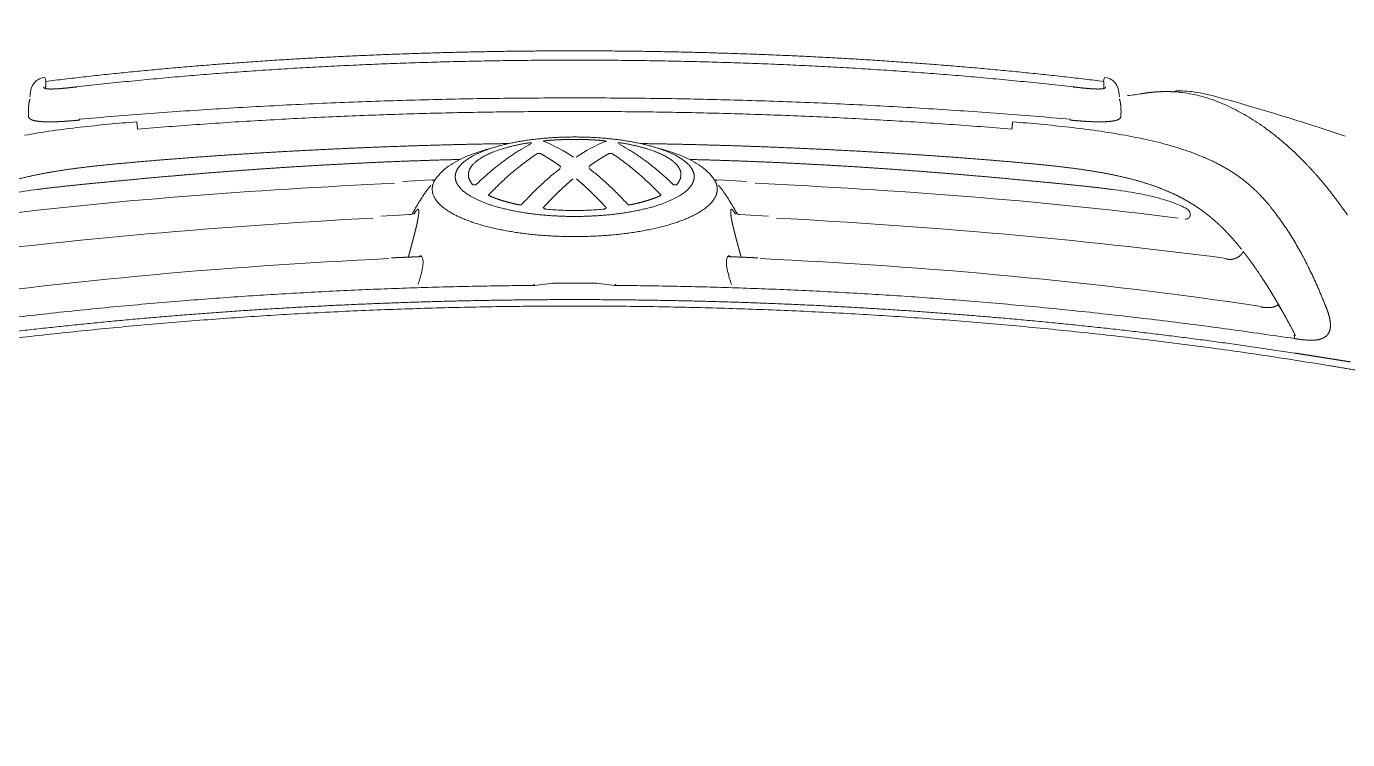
# Model space of a CAD drawing. Extents: x -1439 to 34962, y -872 to 8330.
# Drawn here: x 18232.7 to 18297.8, y 2254.3 to 2289.5 of the extents above; entities that cross this region are included whole.
import ezdxf

# ---------------------------------------------------------------- set-up
doc = ezdxf.new("R2010")
doc.units = 0
doc.linetypes.add('HIDDEN', pattern=[0.375, 0.25, -0.125])
doc.layers.get('0').update_dxf_attribs({"color": 9, "lineweight": 9})
doc.layers.add('04', color=9, linetype='Continuous', lineweight=9)
doc.layers.add('E-KABLO', color=7, linetype='Continuous', lineweight=30)

# ---------------------------------------------------------------- blocks, each defined once
blk = doc.blocks.new('p-araba-polo')
at = {"extrusion": (0, 0, -1)}
for p, q in [((0.01422, 0.26091), (0.01391, 0.26097)), ((0.01508, 0.26079), (0.01402, 0.26094)), ((0.01503, 0.26079), (0.01425, 0.2609)), ((0.01831, 0.26121), (0.0184, 0.2612)), ((0.08109, 0.08663), (0.08157, 0.09555)), ((0.06387, 0.07388), (0.06438, 0.08476)), ((0.0636, 0.06899), (0.06387, 0.07386)), ((0.06854, 0.07272), (0.06886, 0.07295)), ((0.1157, 0.01978), (0.11462, 0.01066))]:
    blk.add_line(p, q, dxfattribs=at)
for p, q in [((0.1157, -0.01977), (0.11462, -0.01066)), ((0.0636, -0.06898), (0.06387, -0.07386)), ((0.06387, -0.07388), (0.06438, -0.08475)), ((0.06854, -0.07272), (0.06886, -0.07295)), ((0.08109, -0.08663), (0.08157, -0.09555)), ((0.01422, -0.2609), (0.01391, -0.26097)), ((0.01508, -0.26079), (0.01402, -0.26094)), ((0.01503, -0.26079), (0.01425, -0.2609)), ((0.01831, -0.26121), (0.0184, -0.2612)), ((0.02002, -0.30334), (0.02013, -0.30423))]:
    blk.add_line(p, q)
at = {"flags": 128}
for points in [[(0.08077, 0.08163), (0.08096, 0.08412), (0.08109, 0.08662)], [(0.08077, -0.08162), (0.08096, -0.08412), (0.08109, -0.08662)]]:
    blk.add_lwpolyline(points, dxfattribs=at)
for points, degree, knots in [([(0.15535, 0.37241), (0.15371, 0.36215), (0.15042, 0.34164), (0.14607, 0.31078), (0.14215, 0.27986), (0.13867, 0.24889), (0.13562, 0.21788), (0.133, 0.18682), (0.13079, 0.15573), (0.12899, 0.12462), (0.1276, 0.09348), (0.12662, 0.06233), (0.126, 0.03117), (0.12593, 0.01039), (0.12589, 0)], 3, [0, 0, 0, 0, 0.083333, 0.166666, 0.25, 0.333333, 0.416666, 0.5, 0.583333, 0.666666, 0.75, 0.833333, 0.916667, 1, 1, 1, 1]), ([(0.14194, 0.35489), (0.14038, 0.34415), (0.13726, 0.32267), (0.1331, 0.29037), (0.12936, 0.25802), (0.12604, 0.22562), (0.12422, 0.20399), (0.12331, 0.19317)], 3, [0, 0, 0, 0, 0.2, 0.4, 0.6, 0.8, 1, 1, 1, 1]), ([(0.06837, 0.265), (0.06866, 0.26712), (0.06923, 0.27135), (0.07026, 0.27751), (0.07147, 0.28345), (0.07291, 0.28912), (0.07443, 0.29383), (0.07594, 0.29774), (0.07691, 0.29983), (0.07741, 0.30088)], 3, [0, 0, 0, 0, 0.158147, 0.316114, 0.473938, 0.631662, 0.789307, 0.893445, 1, 1, 1, 1]), ([(0.01309, 0.2618), (0.0133, 0.26283), (0.01419, 0.26501), (0.01736, 0.26792), (0.01902, 0.26832), (0.02261, 0.26858)], 3, [0, 0, 0, 0, 0.07302, 0.262364, 1, 1, 1, 1]), ([(0.0239, 0.26865), (0.02396, 0.26867), (0.02449, 0.26882), (0.02513, 0.26895), (0.0257, 0.26906)], 3, [0, 0, 0, 0, 0.111026, 1, 1, 1, 1]), ([(0.02465, 0.26849), (0.02465, 0.26849), (0.02465, 0.26849), (0.02465, 0.26849), (0.02465, 0.26849), (0.02465, 0.26849), (0.02465, 0.26849)], 3, [0, 0, 0, 0, 1, 1, 1, 1, 1, 1, 1]), ([(0.03194, 0.26932), (0.03225, 0.26933), (0.03288, 0.26935), (0.03347, 0.26862), (0.03376, 0.26826)], 3, [0, 0, 0, 0, 0.496902, 1, 1, 1, 1]), ([(0.03376, 0.26826), (0.03391, 0.26794), (0.03421, 0.26731), (0.03457, 0.2658), (0.03484, 0.26392), (0.03493, 0.2624), (0.03497, 0.26164)], 3, [0, 0, 0, 0, 0.249651, 0.50002, 0.750356, 1, 1, 1, 1]), ([(0.03499, 0.21596), (0.03539, 0.22059), (0.03619, 0.22988), (0.03764, 0.24381), (0.03936, 0.25775), (0.04088, 0.26679), (0.04165, 0.27132)], 3, [0, 0, 0, 0, 0.247766, 0.497058, 0.747807, 1, 1, 1, 1]), ([(0.01398, 0.26096), (0.01399, 0.26095), (0.014, 0.26095), (0.01401, 0.26095), (0.01402, 0.26094)], 2, [0, 0, 0, 0.5, 0.5, 1, 1, 1]), ([(0.01999, 0.26657), (0.01999, 0.26657), (0.01999, 0.26657), (0.01999, 0.26657), (0.01999, 0.26657), (0.01999, 0.26657), (0.01999, 0.26657), (0.01999, 0.26657), (0.01999, 0.26657), (0.01999, 0.26657), (0.01999, 0.26657)], 5, [0, 0, 0, 0, 0, 0, 1, 1, 1, 1, 1, 1, 1, 1, 1, 1, 1]), ([(0.01999, 0.26657), (0.01999, 0.26657), (0.01999, 0.26657), (0.01999, 0.26657), (0.01999, 0.26657), (0.01999, 0.26657), (0.01999, 0.26657), (0.01999, 0.26657), (0.01999, 0.26657), (0.01999, 0.26657), (0.01999, 0.26657)], 5, [0, 0, 0, 0, 0, 0, 1, 1, 1, 1, 1, 1, 1, 1, 1, 1, 1]), ([(0.03497, 0.26164), (0.03499, 0.26094), (0.03504, 0.25955), (0.03502, 0.25729), (0.03495, 0.25499), (0.03487, 0.25343), (0.03483, 0.25265)], 3, [0, 0, 0, 0, 0.251327, 0.501735, 0.751271, 1, 1, 1, 1]), ([(0.02319, 0), (0.02323, 0.01165), (0.02332, 0.03494), (0.02397, 0.06987), (0.02503, 0.10479), (0.02653, 0.1397), (0.02847, 0.17458), (0.03081, 0.20944), (0.03275, 0.23265), (0.03372, 0.24425)], 3, [0, 0, 0, 0, 0.142868, 0.285725, 0.428582, 0.571438, 0.714291, 0.857142, 1, 1, 1, 1]), ([(0.03859, 0.21554), (0.03779, 0.20529), (0.03618, 0.1848), (0.03423, 0.15403), (0.03262, 0.12325), (0.03139, 0.09244), (0.03052, 0.06163), (0.02999, 0.03082), (0.02993, 0.01027), (0.0299, 0)], 3, [0, 0, 0, 0, 0.14291, 0.285803, 0.428665, 0.571538, 0.714372, 0.857182, 1, 1, 1, 1]), ([(0.12331, 0.19317), (0.12257, 0.18356), (0.1211, 0.16432), (0.11934, 0.13544), (0.11789, 0.10655), (0.11681, 0.07763), (0.11603, 0.04871), (0.11581, 0.02942), (0.1157, 0.01978)], 3, [0, 0, 0, 0, 0.166667, 0.333329, 0.499994, 0.666662, 0.833329, 1, 1, 1, 1]), ([(0.08058, 0.08018), (0.07851, 0.07902), (0.07436, 0.07671), (0.0707, 0.07421), (0.06887, 0.07296)], 3, [0, 0, 0, 0, 0.497743, 1, 1, 1, 1]), ([(0.08063, 0.07935), (0.08057, 0.07931), (0.08015, 0.07902), (0.07942, 0.07822), (0.08107, 0.08062), (0.08077, 0.08163)], 3, [0, 0, 0, 0, 0.049965, 0.344308, 1, 1, 1, 1]), ([(0.10149, 0.07539), (0.10181, 0.07523), (0.10246, 0.07491), (0.10383, 0.07473), (0.10544, 0.07479), (0.10723, 0.07505), (0.10848, 0.07533), (0.10911, 0.07548)], 3, [0, 0, 0, 0, 0.19954, 0.398751, 0.598409, 0.798825, 1, 1, 1, 1]), ([(0.10911, 0.07548), (0.10986, 0.07566), (0.11136, 0.07604), (0.11341, 0.07666), (0.11472, 0.07708), (0.11525, 0.07726)], 3, [0, 0, 0, 0, 0.371057, 0.742346, 1, 1, 1, 1]), ([(0.048, 0.04095), (0.05018, 0.04959), (0.05426, 0.05961), (0.05988, 0.06592), (0.06207, 0.06774)], 3, [0, 0, 0, 0, 0.724927, 1, 1, 1, 1]), ([(0.04593, 0.02173), (0.04675, 0.02323), (0.04839, 0.02623), (0.05128, 0.03074), (0.05448, 0.03526), (0.05803, 0.03978), (0.06189, 0.04429), (0.06473, 0.04729), (0.06616, 0.04879)], 3, [0, 0, 0, 0, 0.16668, 0.33334, 0.5, 0.66666, 0.83332, 1, 1, 1, 1]), ([(0.06616, 0.04935), (0.06615, 0.04925), (0.06612, 0.04905), (0.06604, 0.04878), (0.06594, 0.04855), (0.06586, 0.04845), (0.06582, 0.04841)], 3, [0, 0, 0, 0, 0.249941, 0.499809, 0.750049, 1, 1, 1, 1]), ([(0.0508, 0.01862), (0.05147, 0.01961), (0.0528, 0.02159), (0.0557, 0.02556), (0.05967, 0.03052), (0.06413, 0.03548), (0.06796, 0.03943), (0.06999, 0.0414), (0.07101, 0.04238)], 3, [0, 0, 0, 0, 0.125004, 0.250006, 0.499999, 0.749992, 0.874995, 1, 1, 1, 1]), ([(0.07101, 0.04238), (0.07105, 0.04241), (0.07112, 0.04247), (0.07123, 0.04248), (0.07133, 0.04241), (0.07139, 0.04232), (0.07141, 0.04227)], 3, [0, 0, 0, 0, 0.250044, 0.499974, 0.749882, 1, 1, 1, 1]), ([(0.07595, 0.02748), (0.07597, 0.02735), (0.076, 0.02709), (0.07595, 0.02665), (0.07583, 0.02626), (0.07571, 0.02611), (0.07565, 0.02604)], 3, [0, 0, 0, 0, 0.250006, 0.500022, 0.750005, 1, 1, 1, 1]), ([(0.04536, 0.02149), (0.04535, 0.02157), (0.04533, 0.02174), (0.04533, 0.02205), (0.04535, 0.02238), (0.04537, 0.02258), (0.04539, 0.02268)], 3, [0, 0, 0, 0, 0.252843, 0.501765, 0.750957, 1, 1, 1, 1]), ([(0.04557, 0.02131), (0.04555, 0.02128), (0.0455, 0.02121), (0.04544, 0.02122), (0.04539, 0.02131), (0.04537, 0.02143), (0.04536, 0.02149)], 3, [0, 0, 0, 0, 0.250438, 0.501916, 0.753209, 1, 1, 1, 1]), ([(0.07565, 0.02604), (0.07398, 0.02447), (0.07064, 0.02134), (0.06608, 0.01661), (0.06182, 0.01188), (0.05929, 0.00872), (0.05803, 0.00713)], 3, [0, 0, 0, 0, 0.25, 0.5, 0.750001, 1, 1, 1, 1]), ([(0.08008, 0.02338), (0.08008, 0.02338), (0.08008, 0.02338), (0.08008, 0.02338), (0.08008, 0.02338), (0.08008, 0.02338), (0.08008, 0.02338)], 3, [0, 0, 0, 0, 1, 1, 1, 1, 1, 1, 1]), ([(0.08008, 0.02338), (0.08008, 0.02338), (0.08008, 0.02338), (0.08008, 0.02338), (0.08008, 0.02338), (0.08008, 0.02338), (0.08008, 0.02338)], 3, [0, 0, 0, 0, 1, 1, 1, 1, 1, 1, 1]), ([(0.08022, 0.02243), (0.08022, 0.02243), (0.08022, 0.02243), (0.08022, 0.02243), (0.08022, 0.02243), (0.08022, 0.02243), (0.08022, 0.02243)], 3, [0, 0, 0, 0, 1, 1, 1, 1, 1, 1, 1]), ([(0.08034, 0.02153), (0.08034, 0.02153), (0.08034, 0.02153), (0.08034, 0.02153), (0.08034, 0.02153), (0.08034, 0.02153), (0.08034, 0.02153)], 3, [0, 0, 0, 0, 1, 1, 1, 1, 1, 1, 1]), ([(0.08034, 0.02153), (0.08034, 0.02153), (0.08034, 0.02153), (0.08034, 0.02153), (0.08034, 0.02153), (0.08034, 0.02153), (0.08034, 0.02153)], 3, [0, 0, 0, 0, 1, 1, 1, 1, 1, 1, 1]), ([(0.04437, 0.01477), (0.04439, 0.0149), (0.04442, 0.01517), (0.0445, 0.01543), (0.04459, 0.01554), (0.04464, 0.01545), (0.04467, 0.01541)], 3, [0, 0, 0, 0, 0.250017, 0.50001, 0.749992, 1, 1, 1, 1]), ([(0.07806, 0.01461), (0.07801, 0.01474), (0.07791, 0.01501), (0.07775, 0.01496), (0.07768, 0.01494)], 3, [0, 0, 0, 0, 0.500677, 1, 1, 1, 1]), ([(0.07876, 0), (0.07875, 0.00123), (0.07874, 0.0037), (0.0786, 0.00739), (0.07838, 0.01104), (0.07817, 0.01342), (0.07806, 0.01461)], 3, [0, 0, 0, 0, 0.25, 0.5, 0.75, 1, 1, 1, 1]), ([(0.05847, 0.00759), (0.05844, 0.00759), (0.0584, 0.00759), (0.0584, 0.00761), (0.05841, 0.00762)], 3, [0, 0, 0, 0, 0.500023, 1, 1, 1, 1]), ([(0.11455, 0), (0.11456, 0.00178), (0.11456, 0.00534), (0.1146, 0.00889), (0.11462, 0.01066)], 3, [0, 0, 0, 0, 0.5, 1, 1, 1, 1]), ([(0.02319, 0), (0.02323, -0.01165), (0.02332, -0.03494), (0.02397, -0.06987), (0.02503, -0.10479), (0.02653, -0.1397), (0.02847, -0.17458), (0.03081, -0.20944), (0.03275, -0.23265), (0.03372, -0.24425)], 3, [0, 0, 0, 0, 0.142868, 0.285725, 0.428582, 0.571438, 0.714291, 0.857142, 1, 1, 1, 1]), ([(0.03859, -0.21554), (0.03779, -0.20529), (0.03618, -0.1848), (0.03423, -0.15403), (0.03262, -0.12324), (0.03139, -0.09244), (0.03052, -0.06163), (0.02999, -0.03082), (0.02993, -0.01027), (0.0299, 0)], 3, [0, 0, 0, 0, 0.14291, 0.285803, 0.428665, 0.571538, 0.714372, 0.857182, 1, 1, 1, 1]), ([(0.07876, 0), (0.07875, -0.00123), (0.07874, -0.0037), (0.0786, -0.00739), (0.07838, -0.01104), (0.07817, -0.01342), (0.07806, -0.01461)], 3, [0, 0, 0, 0, 0.25, 0.5, 0.75, 1, 1, 1, 1]), ([(0.11455, 0), (0.11456, -0.00178), (0.11456, -0.00534), (0.1146, -0.00888), (0.11462, -0.01066)], 3, [0, 0, 0, 0, 0.5, 1, 1, 1, 1]), ([(0.15535, -0.37241), (0.15371, -0.36215), (0.15042, -0.34164), (0.14607, -0.31078), (0.14215, -0.27986), (0.13867, -0.24889), (0.13562, -0.21788), (0.133, -0.18682), (0.13079, -0.15573), (0.12899, -0.12462), (0.1276, -0.09348), (0.12662, -0.06233), (0.126, -0.03117), (0.12593, -0.01039), (0.12589, 0)], 3, [0, 0, 0, 0, 0.083333, 0.166666, 0.25, 0.333333, 0.416666, 0.5, 0.583333, 0.666666, 0.75, 0.833333, 0.916667, 1, 1, 1, 1]), ([(0.07565, -0.02604), (0.07398, -0.02447), (0.07064, -0.02134), (0.06608, -0.01661), (0.06182, -0.01188), (0.05929, -0.00871), (0.05803, -0.00713)], 3, [0, 0, 0, 0, 0.25, 0.5, 0.750001, 1, 1, 1, 1]), ([(0.05847, -0.00759), (0.05844, -0.00759), (0.0584, -0.00758), (0.0584, -0.00761), (0.05841, -0.00762)], 3, [0, 0, 0, 0, 0.500023, 1, 1, 1, 1]), ([(0.04437, -0.01477), (0.04439, -0.0149), (0.04442, -0.01517), (0.0445, -0.01543), (0.04459, -0.01554), (0.04464, -0.01545), (0.04467, -0.01541)], 3, [0, 0, 0, 0, 0.250017, 0.50001, 0.749992, 1, 1, 1, 1]), ([(0.0508, -0.01862), (0.05147, -0.01961), (0.0528, -0.02159), (0.0557, -0.02556), (0.05967, -0.03052), (0.06413, -0.03547), (0.06796, -0.03943), (0.06999, -0.0414), (0.07101, -0.04238)], 3, [0, 0, 0, 0, 0.125004, 0.250006, 0.499999, 0.749992, 0.874995, 1, 1, 1, 1]), ([(0.07806, -0.01461), (0.07801, -0.01474), (0.07791, -0.01501), (0.07775, -0.01496), (0.07768, -0.01494)], 3, [0, 0, 0, 0, 0.500677, 1, 1, 1, 1]), ([(0.04536, -0.02149), (0.04535, -0.02157), (0.04533, -0.02174), (0.04533, -0.02205), (0.04535, -0.02238), (0.04537, -0.02258), (0.04539, -0.02268)], 3, [0, 0, 0, 0, 0.252843, 0.501765, 0.750957, 1, 1, 1, 1]), ([(0.04557, -0.02131), (0.04555, -0.02128), (0.0455, -0.02121), (0.04544, -0.02122), (0.04539, -0.02131), (0.04537, -0.02143), (0.04536, -0.02149)], 3, [0, 0, 0, 0, 0.250438, 0.501916, 0.753209, 1, 1, 1, 1]), ([(0.04593, -0.02173), (0.04675, -0.02323), (0.04839, -0.02623), (0.05128, -0.03074), (0.05448, -0.03526), (0.05803, -0.03978), (0.06189, -0.04429), (0.06473, -0.04729), (0.06616, -0.04879)], 3, [0, 0, 0, 0, 0.16668, 0.33334, 0.5, 0.66666, 0.83332, 1, 1, 1, 1]), ([(0.07595, -0.02748), (0.07597, -0.02735), (0.076, -0.02709), (0.07595, -0.02665), (0.07583, -0.02626), (0.07571, -0.02611), (0.07565, -0.02604)], 3, [0, 0, 0, 0, 0.250006, 0.500022, 0.750005, 1, 1, 1, 1]), ([(0.08008, -0.02337), (0.08008, -0.02337), (0.08008, -0.02337), (0.08008, -0.02337), (0.08008, -0.02337), (0.08008, -0.02337), (0.08008, -0.02337)], 3, [0, 0, 0, 0, 1, 1, 1, 1, 1, 1, 1]), ([(0.08008, -0.02338), (0.08008, -0.02338), (0.08008, -0.02338), (0.08008, -0.02338), (0.08008, -0.02338), (0.08008, -0.02338), (0.08008, -0.02338)], 3, [0, 0, 0, 0, 1, 1, 1, 1, 1, 1, 1]), ([(0.08022, -0.02243), (0.08022, -0.02243), (0.08022, -0.02243), (0.08022, -0.02243), (0.08022, -0.02243), (0.08022, -0.02243), (0.08022, -0.02243)], 3, [0, 0, 0, 0, 1, 1, 1, 1, 1, 1, 1]), ([(0.08034, -0.02153), (0.08034, -0.02153), (0.08034, -0.02153), (0.08034, -0.02153), (0.08034, -0.02153), (0.08034, -0.02153), (0.08034, -0.02153)], 3, [0, 0, 0, 0, 1, 1, 1, 1, 1, 1, 1]), ([(0.08034, -0.02153), (0.08034, -0.02153), (0.08034, -0.02153), (0.08034, -0.02153), (0.08034, -0.02153), (0.08034, -0.02153), (0.08034, -0.02153)], 3, [0, 0, 0, 0, 1, 1, 1, 1, 1, 1, 1]), ([(0.12331, -0.19317), (0.12257, -0.18355), (0.1211, -0.16432), (0.11934, -0.13544), (0.11789, -0.10654), (0.11681, -0.07763), (0.11603, -0.04871), (0.11581, -0.02942), (0.1157, -0.01977)], 3, [0, 0, 0, 0, 0.166667, 0.333329, 0.499994, 0.666662, 0.833329, 1, 1, 1, 1]), ([(0.048, -0.04094), (0.05018, -0.04959), (0.05426, -0.05961), (0.05988, -0.06592), (0.06207, -0.06774)], 3, [0, 0, 0, 0, 0.724927, 1, 1, 1, 1]), ([(0.07101, -0.04238), (0.07105, -0.04241), (0.07112, -0.04247), (0.07123, -0.04247), (0.07133, -0.04241), (0.07139, -0.04232), (0.07141, -0.04227)], 3, [0, 0, 0, 0, 0.250044, 0.499974, 0.749882, 1, 1, 1, 1]), ([(0.06616, -0.04935), (0.06615, -0.04925), (0.06612, -0.04905), (0.06604, -0.04878), (0.06594, -0.04855), (0.06586, -0.04845), (0.06582, -0.0484)], 3, [0, 0, 0, 0, 0.249941, 0.499809, 0.750049, 1, 1, 1, 1]), ([(0.08058, -0.08018), (0.07851, -0.07902), (0.07436, -0.0767), (0.0707, -0.07421), (0.06887, -0.07296)], 3, [0, 0, 0, 0, 0.497743, 1, 1, 1, 1]), ([(0.10149, -0.07539), (0.10181, -0.07523), (0.10246, -0.07491), (0.10383, -0.07473), (0.10544, -0.07479), (0.10723, -0.07505), (0.10848, -0.07533), (0.10911, -0.07547)], 3, [0, 0, 0, 0, 0.19954, 0.398751, 0.598409, 0.798825, 1, 1, 1, 1]), ([(0.10911, -0.07547), (0.10986, -0.07566), (0.11136, -0.07604), (0.11341, -0.07666), (0.11472, -0.07708), (0.11525, -0.07726)], 3, [0, 0, 0, 0, 0.371057, 0.742346, 1, 1, 1, 1]), ([(0.08063, -0.07935), (0.08057, -0.07931), (0.08015, -0.07902), (0.07942, -0.07822), (0.08107, -0.08062), (0.08077, -0.08162)], 3, [0, 0, 0, 0, 0.049965, 0.344308, 1, 1, 1, 1]), ([(0.14194, -0.35489), (0.14038, -0.34415), (0.13726, -0.32267), (0.1331, -0.29037), (0.12936, -0.25802), (0.12604, -0.22562), (0.12422, -0.20399), (0.12331, -0.19317)], 3, [0, 0, 0, 0, 0.2, 0.4, 0.6, 0.8, 1, 1, 1, 1]), ([(0.03499, -0.21596), (0.03539, -0.22059), (0.03619, -0.22988), (0.03764, -0.24381), (0.03936, -0.25775), (0.04088, -0.26679), (0.04165, -0.27132)], 3, [0, 0, 0, 0, 0.247766, 0.497058, 0.747807, 1, 1, 1, 1]), ([(0.03497, -0.26164), (0.03499, -0.26094), (0.03504, -0.25954), (0.03502, -0.25729), (0.03495, -0.25499), (0.03487, -0.25343), (0.03483, -0.25265)], 3, [0, 0, 0, 0, 0.251327, 0.501735, 0.751271, 1, 1, 1, 1]), ([(0.01309, -0.2618), (0.0133, -0.26283), (0.01419, -0.26501), (0.01736, -0.26792), (0.01902, -0.26832), (0.02261, -0.26858)], 3, [0, 0, 0, 0, 0.07302, 0.262364, 1, 1, 1, 1]), ([(0.01398, -0.26095), (0.01399, -0.26095), (0.014, -0.26095), (0.01401, -0.26095), (0.01402, -0.26094)], 2, [0, 0, 0, 0.5, 0.5, 1, 1, 1]), ([(0.01999, -0.26657), (0.01999, -0.26657), (0.01999, -0.26657), (0.01999, -0.26657), (0.01999, -0.26657), (0.01999, -0.26657), (0.01999, -0.26657), (0.01999, -0.26657), (0.01999, -0.26657), (0.01999, -0.26657), (0.01999, -0.26657)], 5, [0, 0, 0, 0, 0, 0, 1, 1, 1, 1, 1, 1, 1, 1, 1, 1, 1]), ([(0.01999, -0.26657), (0.01999, -0.26657), (0.01999, -0.26657), (0.01999, -0.26657), (0.01999, -0.26657), (0.01999, -0.26657), (0.01999, -0.26657), (0.01999, -0.26657), (0.01999, -0.26657), (0.01999, -0.26657), (0.01999, -0.26657)], 5, [0, 0, 0, 0, 0, 0, 1, 1, 1, 1, 1, 1, 1, 1, 1, 1, 1]), ([(0.03376, -0.26826), (0.03391, -0.26794), (0.03421, -0.26731), (0.03457, -0.2658), (0.03484, -0.26392), (0.03493, -0.2624), (0.03497, -0.26164)], 3, [0, 0, 0, 0, 0.249651, 0.50002, 0.750356, 1, 1, 1, 1]), ([(0.06837, -0.265), (0.06866, -0.26712), (0.06923, -0.27135), (0.07026, -0.27751), (0.07147, -0.28345), (0.07291, -0.28911), (0.07443, -0.29383), (0.07594, -0.29774), (0.07691, -0.29982), (0.07741, -0.30088)], 3, [0, 0, 0, 0, 0.158147, 0.316114, 0.473938, 0.631662, 0.789307, 0.893445, 1, 1, 1, 1]), ([(0.0239, -0.26865), (0.02396, -0.26867), (0.02449, -0.26882), (0.02513, -0.26895), (0.0257, -0.26906)], 3, [0, 0, 0, 0, 0.111026, 1, 1, 1, 1]), ([(0.02465, -0.26849), (0.02465, -0.26849), (0.02465, -0.26849), (0.02465, -0.26849), (0.02465, -0.26849), (0.02465, -0.26849), (0.02465, -0.26849)], 3, [0, 0, 0, 0, 1, 1, 1, 1, 1, 1, 1]), ([(0.03194, -0.26932), (0.03225, -0.26933), (0.03288, -0.26935), (0.03347, -0.26862), (0.03376, -0.26826)], 3, [0, 0, 0, 0, 0.496902, 1, 1, 1, 1]), ([(0.04165, -0.27132), (0.04203, -0.27334), (0.04278, -0.27737), (0.04406, -0.28325), (0.04544, -0.28896), (0.04694, -0.29445), (0.04857, -0.29971), (0.0503, -0.30474), (0.05156, -0.30787), (0.05219, -0.30944)], 3, [0, 0, 0, 0, 0.14299, 0.285846, 0.42866, 0.571442, 0.714235, 0.857051, 1, 1, 1, 1]), ([(0.02048, -0.29888), (0.02041, -0.29825), (0.02028, -0.29696), (0.02021, -0.29567), (0.02017, -0.29502)], 3, [0, 0, 0, 0, 0.490502, 1, 1, 1, 1]), ([(0.03087, -0.32921), (0.02996, -0.32752), (0.02813, -0.32416), (0.02588, -0.31916), (0.02397, -0.3142), (0.02245, -0.3093), (0.02127, -0.30444), (0.0208, -0.30124), (0.02057, -0.29965)], 3, [0, 0, 0, 0, 0.166666, 0.333333, 0.5, 0.666667, 0.833333, 1, 1, 1, 1]), ([(0.07829, -0.30231), (0.07842, -0.30245), (0.07868, -0.30272), (0.07901, -0.30293), (0.07917, -0.30303)], 3, [0, 0, 0, 0, 0.498736, 1, 1, 1, 1]), ([(0.07917, -0.30303), (0.0795, -0.30317), (0.08014, -0.30346), (0.08126, -0.30351), (0.08184, -0.30323), (0.08213, -0.30309)], 3, [0, 0, 0, 0, 0.334219, 0.667128, 1, 1, 1, 1]), ([(0.08213, -0.30309), (0.08231, -0.30294), (0.08266, -0.30264), (0.08298, -0.30186), (0.08305, -0.30126), (0.08309, -0.30097)], 3, [0, 0, 0, 0, 0.331791, 0.664325, 1, 1, 1, 1]), ([(0.05406, -0.35898), (0.05263, -0.35753), (0.04977, -0.35464), (0.04589, -0.35034), (0.0423, -0.34605), (0.03901, -0.3418), (0.03602, -0.33757), (0.03327, -0.33337), (0.03167, -0.33059), (0.03087, -0.32921)], 3, [0, 0, 0, 0, 0.142856, 0.285712, 0.428569, 0.571427, 0.714284, 0.857142, 1, 1, 1, 1]), ([(0.0785, -0.34425), (0.08038, -0.34568), (0.08415, -0.34852), (0.09024, -0.35258), (0.09664, -0.35644), (0.10334, -0.3601), (0.11033, -0.36355), (0.11757, -0.36683), (0.12258, -0.36889), (0.12509, -0.36991)], 3, [0, 0, 0, 0, 0.142744, 0.285902, 0.429075, 0.572117, 0.714996, 0.857678, 1, 1, 1, 1]), ([(0.12523, -0.34664), (0.1257, -0.34703), (0.12663, -0.34782), (0.12772, -0.34846), (0.12827, -0.34879)], 3, [0, 0, 0, 0, 0.497077, 1, 1, 1, 1]), ([(0.14187, -0.35443), (0.14187, -0.35443), (0.14187, -0.35443), (0.14187, -0.35443), (0.14187, -0.35443), (0.14187, -0.35443), (0.14187, -0.35443), (0.14187, -0.35443), (0.14187, -0.35443), (0.14187, -0.35443), (0.14187, -0.35443)], 5, [0, 0, 0, 0, 0, 0, 1, 1, 1, 1, 1, 1.000001, 1.000001, 1.000001, 1.000001, 1.000001, 1.000001]), ([(0.14187, -0.35443), (0.14187, -0.35443), (0.14187, -0.35443), (0.14187, -0.35443), (0.14187, -0.35443), (0.14187, -0.35443), (0.14187, -0.35443), (0.14187, -0.35443), (0.14187, -0.35443), (0.14187, -0.35443), (0.14187, -0.35443)], 5, [0, 0, 0, 0, 0, 0, 1, 1, 1, 1, 1, 1.000001, 1.000001, 1.000001, 1.000001, 1.000001, 1.000001]), ([(0.15164, -0.37105), (0.15194, -0.37296), (0.15256, -0.37679), (0.15315, -0.38062), (0.15345, -0.38254)], 3, [0, 0, 0, 0, 0.500002, 1, 1, 1, 1])]:
    blk.add_open_spline(points, degree=degree, knots=knots)
for points, degree in [([(0.12271, 0), (0.12272, 0.07123), (0.12528, 0.14246), (0.13042, 0.21356), (0.13824, 0.28443), (0.14908, 0.35484)], 5), ([(0.1025, 0.09158), (0.10631, 0.1742), (0.11391, 0.25667), (0.12608, 0.33849)], 3), ([(0.08248, 0.09953), (0.08654, 0.17365), (0.09271, 0.24768), (0.10242, 0.32128)], 3), ([(0.06152, 0.26706), (0.06286, 0.27335), (0.06438, 0.27928), (0.06609, 0.28483), (0.06802, 0.29006), (0.07015, 0.2949), (0.07251, 0.29945), (0.07506, 0.30366)], 7), ([(0.06529, 0.08893), (0.0687, 0.15862), (0.07363, 0.22829), (0.08254, 0.2975)], 3), ([(0.0257, 0.26906), (0.02524, 0.26899), (0.02481, 0.2689), (0.02441, 0.2688), (0.02404, 0.2687), (0.02371, 0.26858)], 5), ([(0.0257, 0.26906), (0.02667, 0.26922), (0.02778, 0.26932), (0.02902, 0.26938), (0.03041, 0.26936), (0.03194, 0.26932)], 5), ([(0.03376, 0.26826), (0.03342, 0.26886), (0.03305, 0.26918), (0.03268, 0.2693), (0.0323, 0.26931), (0.03194, 0.26932)], 5), ([(0.03497, 0.26164), (0.03489, 0.26351), (0.03473, 0.2652), (0.03447, 0.26662), (0.03413, 0.2676), (0.03376, 0.26826)], 5), ([(0.01508, 0.26079), (0.0105, 0.2237), (0.00687, 0.18651), (0.00409, 0.14926), (0.00205, 0.11197), (0.00069, 0.07466), (0, 0.03733), (0, 0)], 7), ([(0.01353, 0.26112), (0.01334, 0.26118), (0.01317, 0.26128), (0.01309, 0.26179)], 3), ([(0.01382, 0.261), (0.01385, 0.26099), (0.01388, 0.26098), (0.01391, 0.26097), (0.01394, 0.26096), (0.01398, 0.26096)], 5), ([(0.01398, 0.26096), (0.01398, 0.26095), (0.01399, 0.26095), (0.01399, 0.26095), (0.014, 0.26095), (0.014, 0.26095), (0.01401, 0.26095), (0.01402, 0.26094)], 7), ([(0.01402, 0.26094), (0.01409, 0.26092), (0.01415, 0.2609), (0.01452, 0.26087)], 3), ([(0.01402, 0.26094), (0.01404, 0.26094), (0.01407, 0.26093), (0.01411, 0.26092), (0.01416, 0.26091), (0.01423, 0.2609), (0.01431, 0.26089), (0.01442, 0.26088)], 7), ([(0.01508, 0.26079), (0.01503, 0.26079), (0.01502, 0.26079), (0.01503, 0.26079), (0.01505, 0.26079), (0.01508, 0.26079)], 5), ([(0.01508, 0.26079), (0.01503, 0.26079), (0.01502, 0.26079), (0.01503, 0.26079), (0.01505, 0.26079), (0.01508, 0.26079)], 5), ([(0.01508, 0.26079), (0.01681, 0.26084), (0.01855, 0.26088)], 2), ([(0.01883, 0.25795), (0.01884, 0.2596), (0.01875, 0.26091), (0.01853, 0.2615), (0.01828, 0.26174), (0.01803, 0.26176), (0.01777, 0.26178)], 6), ([(0.01819, 0.26122), (0.01824, 0.26122), (0.0183, 0.26121), (0.01836, 0.2612), (0.01842, 0.26119)], 4), ([(0.01844, 0.26119), (0.0184, 0.2612), (0.01836, 0.26121), (0.01831, 0.26121), (0.01827, 0.26122), (0.01823, 0.26122), (0.01819, 0.26122)], 6), ([(0.03483, 0.25265), (0.03494, 0.25452), (0.03502, 0.25639), (0.03506, 0.25822), (0.03505, 0.26), (0.03497, 0.26164)], 5), ([(0.05472, 0.21463), (0.05545, 0.223), (0.05619, 0.23116), (0.057, 0.23901), (0.05791, 0.2466), (0.05894, 0.25376), (0.06014, 0.26062), (0.06152, 0.26706)], 7), ([(0.06311, 0.21382), (0.06401, 0.22347), (0.06489, 0.23274), (0.06574, 0.24156), (0.06657, 0.24988), (0.06741, 0.2577), (0.06837, 0.265)], 6), ([(0.01783, 0.24604), (0.01805, 0.24795), (0.01827, 0.24986), (0.01847, 0.25175), (0.01864, 0.25356), (0.01876, 0.25522), (0.01882, 0.2567), (0.01883, 0.25795)], 7), ([(0.03417, 0.24422), (0.03432, 0.24589), (0.03447, 0.24758), (0.03461, 0.24927), (0.03473, 0.25096), (0.03483, 0.25265)], 5), ([(0.00457, 0), (0.00457, 0.04924), (0.00586, 0.09856), (0.00836, 0.14784), (0.01224, 0.19704), (0.01783, 0.24604)], 5), ([(0.01783, 0.24604), (0.01779, 0.24605), (0.01798, 0.24602), (0.01826, 0.24599)], 3), ([(0.03372, 0.24425), (0.03385, 0.24424), (0.03396, 0.24423), (0.03408, 0.24422), (0.03414, 0.24422), (0.03417, 0.24422)], 5), ([(0.03417, 0.24422), (0.03414, 0.24422), (0.03408, 0.24422), (0.03396, 0.24423), (0.03385, 0.24424), (0.03372, 0.24425)], 5), ([(0.03859, 0.21554), (0.03749, 0.21565), (0.03639, 0.21576), (0.03565, 0.21585), (0.03532, 0.2159), (0.03499, 0.21596)], 5), ([(0.03859, 0.21554), (0.03749, 0.21565), (0.03639, 0.21576), (0.03565, 0.21585), (0.03532, 0.2159), (0.03499, 0.21596)], 5), ([(0.05472, 0.21463), (0.05276, 0.19201), (0.05109, 0.16934), (0.04966, 0.14664), (0.04846, 0.12392), (0.04745, 0.10118), (0.04665, 0.07843), (0.04607, 0.05568), (0.04574, 0.03293)], 8), ([(0.04574, 0.03293), (0.04607, 0.05568), (0.04665, 0.07843), (0.04745, 0.10118), (0.04846, 0.12392), (0.04966, 0.14664), (0.05109, 0.16934), (0.05276, 0.19201), (0.05472, 0.21463)], 8), ([(0.06311, 0.21382), (0.0613, 0.19427), (0.05965, 0.17468), (0.05811, 0.15505), (0.05683, 0.13538), (0.0557, 0.11569), (0.05477, 0.09598), (0.05407, 0.07626), (0.05357, 0.05655)], 8), ([(0.05357, 0.05655), (0.05407, 0.07626), (0.05477, 0.09598), (0.0557, 0.11569), (0.05683, 0.13538), (0.05811, 0.15505), (0.05965, 0.17468), (0.0613, 0.19427), (0.06311, 0.21382)], 8), ([(0.10149, 0.07539), (0.10164, 0.07912), (0.1018, 0.08285), (0.10196, 0.08657), (0.10213, 0.0903)], 4), ([(0.07865, 0.07694), (0.07826, 0.07699), (0.07796, 0.07707), (0.07788, 0.07726), (0.07808, 0.07756), (0.07853, 0.07796), (0.07918, 0.07844), (0.07998, 0.07897)], 7), ([(0.07865, 0.07694), (0.07826, 0.07699), (0.07796, 0.07707), (0.07788, 0.07726), (0.07808, 0.07756), (0.07853, 0.07796), (0.07918, 0.07844), (0.07998, 0.07897)], 7), ([(0.08519, 0.07775), (0.0864, 0.07802), (0.08768, 0.07832), (0.089, 0.07864), (0.09037, 0.07899), (0.09178, 0.07936), (0.0932, 0.07973), (0.09465, 0.08012)], 7), ([(0.10138, 0.08192), (0.1004, 0.08166), (0.09943, 0.0814), (0.09846, 0.08114), (0.0975, 0.08088), (0.09655, 0.08063), (0.09559, 0.08037), (0.09465, 0.08012)], 7), ([(0.06887, 0.07296), (0.06796, 0.07229), (0.06705, 0.07162), (0.06618, 0.07095)], 3), ([(0.06885, 0.07294), (0.06885, 0.07295), (0.06886, 0.07295), (0.06887, 0.07296)], 3), ([(0.06885, 0.07294), (0.06885, 0.07295), (0.06886, 0.07295), (0.06887, 0.07296)], 3), ([(0.08519, 0.07775), (0.08397, 0.07749), (0.08282, 0.07726), (0.08176, 0.07708), (0.08079, 0.07694), (0.07993, 0.07687), (0.07921, 0.07686), (0.07865, 0.07694)], 7), ([(0.10149, 0.07539), (0.10134, 0.07549), (0.10119, 0.07559), (0.10109, 0.07573), (0.10106, 0.0759), (0.1011, 0.0761), (0.10121, 0.07633), (0.10138, 0.07656)], 7), ([(0.06162, 0.06735), (0.06757, 0.07265), (0.07406, 0.07241), (0.08041, 0.06604), (0.08585, 0.05387), (0.08973, 0.03731), (0.09163, 0.01856), (0.09163, 0)], 7), ([(0.0636, 0.06896), (0.06362, 0.0691), (0.06365, 0.06925), (0.0637, 0.06941), (0.06376, 0.06958), (0.06384, 0.06976), (0.06393, 0.06994), (0.06402, 0.07013)], 7), ([(0.04249, 0), (0.04249, 0.01509), (0.04403, 0.03018), (0.04712, 0.04349), (0.05145, 0.05322), (0.05641, 0.05836), (0.06143, 0.05887)], 6), ([(0.06143, 0.05887), (0.06667, 0.05941), (0.07196, 0.05488), (0.07664, 0.04523), (0.08001, 0.03151), (0.08169, 0.01575), (0.08169, 0)], 6), ([(0.06601, 0.05027), (0.06264, 0.05324), (0.05904, 0.05386), (0.05544, 0.05185), (0.05206, 0.04739), (0.04917, 0.04061), (0.0469, 0.03219), (0.04539, 0.02268)], 7), ([(0.06616, 0.04935), (0.06618, 0.04954), (0.06619, 0.04972), (0.06618, 0.04989), (0.06615, 0.05002), (0.06611, 0.05013), (0.06607, 0.05022), (0.06601, 0.05027)], 7), ([(0.07141, 0.04227), (0.07137, 0.04236), (0.07133, 0.04243), (0.07127, 0.04248), (0.0712, 0.0425), (0.07113, 0.04248), (0.07107, 0.04244), (0.07101, 0.04238)], 7), ([(0.07595, 0.02748), (0.07545, 0.02995), (0.07489, 0.03231), (0.07428, 0.03457), (0.07363, 0.0367), (0.07293, 0.0387), (0.07219, 0.04056), (0.07141, 0.04227)], 7), ([(0.04539, 0.02268), (0.04536, 0.02251), (0.04534, 0.02233), (0.04533, 0.02214), (0.04532, 0.02196), (0.04533, 0.02178), (0.04534, 0.02162), (0.04536, 0.0215)], 7), ([(0.04536, 0.0215), (0.04537, 0.02138), (0.0454, 0.02129), (0.04543, 0.02123), (0.04546, 0.0212), (0.0455, 0.0212), (0.04553, 0.02124), (0.04557, 0.02131)], 7), ([(0.11564, 0.01993), (0.11533, 0.01994), (0.11515, 0.01999), (0.11511, 0.02009), (0.11525, 0.02021), (0.11559, 0.02035)], 5), ([(0.11564, 0.01993), (0.11533, 0.01994), (0.11515, 0.01999), (0.11511, 0.02009), (0.11525, 0.02021), (0.11559, 0.02035)], 5), ([(0.11559, 0.02035), (0.11562, 0.02023), (0.11564, 0.02011), (0.11566, 0.01999), (0.11568, 0.01987), (0.1157, 0.01978)], 5), ([(0.04437, 0.01477), (0.04417, 0.01272), (0.044, 0.01064), (0.04387, 0.00853), (0.04377, 0.00641), (0.0437, 0.00428), (0.04367, 0.00214), (0.04367, 0)], 7), ([(0.04467, 0.01541), (0.04463, 0.01551), (0.04458, 0.01554), (0.04453, 0.01552), (0.04448, 0.01539), (0.04443, 0.01522), (0.0444, 0.01501), (0.04437, 0.01477)], 7), ([(0.05237, 0.00064), (0.04922, 0.00551), (0.04666, 0.01037), (0.04469, 0.01521)], 3), ([(0.0506, 0.01776), (0.05059, 0.01758), (0.05059, 0.0174), (0.0506, 0.01723), (0.05061, 0.01709), (0.05064, 0.01697), (0.05067, 0.01686), (0.05071, 0.01679)], 7), ([(0.0508, 0.01862), (0.05076, 0.01855), (0.05072, 0.01846), (0.05069, 0.01835), (0.05065, 0.01822), (0.05063, 0.01808), (0.05061, 0.01792), (0.0506, 0.01776)], 7), ([(0.05071, 0.01679), (0.05148, 0.01541), (0.05229, 0.01404), (0.05314, 0.01266), (0.05402, 0.01128), (0.05494, 0.0099), (0.05589, 0.00852), (0.05688, 0.00713)], 7), ([(0.07722, 0.01541), (0.07498, 0.01335), (0.07282, 0.01129), (0.07073, 0.00922), (0.06872, 0.00715), (0.06679, 0.00507), (0.06495, 0.00299), (0.06318, 0.00091)], 7), ([(0.07783, 0.01477), (0.07781, 0.01501), (0.07775, 0.01522), (0.07768, 0.01539), (0.07756, 0.01552), (0.07745, 0.01554), (0.07733, 0.01551), (0.07722, 0.01541)], 7), ([(0.07768, 0.01494), (0.07773, 0.01499), (0.0778, 0.01501), (0.07786, 0.01499), (0.07793, 0.01493), (0.07799, 0.01484), (0.07803, 0.01473), (0.07806, 0.01461)], 7), ([(0.05749, 0.00712), (0.05724, 0.00709), (0.05697, 0.00701), (0.05688, 0.00713)], 3), ([(0.05688, 0.00713), (0.05697, 0.00701), (0.05724, 0.00709), (0.05749, 0.00712)], 3), ([(0, 0), (-0.00005, 0), (-0.00006, 0), (-0.00005, 0), (-0.00003, 0), (0, 0)], 5), ([(0, 0), (-0.00005, 0), (-0.00006, 0), (-0.00005, 0), (-0.00003, 0), (0, 0)], 5), ([(0.01508, -0.26079), (0.0105, -0.2237), (0.00687, -0.18651), (0.00409, -0.14926), (0.00205, -0.11197), (0.00069, -0.07466), (0, -0.03733), (0, 0)], 7), ([(0.00457, 0), (0.00457, -0.04924), (0.00586, -0.09856), (0.00836, -0.14784), (0.01224, -0.19704), (0.01783, -0.24604)], 5), ([(0.04249, 0), (0.04249, -0.01509), (0.04403, -0.03018), (0.04712, -0.04349), (0.05145, -0.05321), (0.05641, -0.05836), (0.06143, -0.05887)], 6), ([(0.04437, -0.01477), (0.04417, -0.01272), (0.044, -0.01064), (0.04387, -0.00853), (0.04377, -0.00641), (0.0437, -0.00428), (0.04367, -0.00214), (0.04367, 0)], 7), ([(0.06143, -0.05887), (0.06667, -0.0594), (0.07196, -0.05488), (0.07664, -0.04523), (0.08001, -0.03151), (0.08169, -0.01575), (0.08169, 0)], 6), ([(0.06162, -0.06735), (0.06757, -0.07265), (0.07406, -0.07241), (0.08041, -0.06604), (0.08585, -0.05387), (0.08973, -0.03731), (0.09163, -0.01855), (0.09163, 0)], 7), ([(0.12271, 0), (0.12272, -0.07123), (0.12528, -0.14246), (0.13042, -0.21356), (0.13824, -0.28443), (0.14908, -0.35484)], 5), ([(0.05237, -0.00064), (0.04922, -0.0055), (0.04666, -0.01037), (0.04469, -0.01521)], 3), ([(0.07722, -0.01541), (0.07498, -0.01335), (0.07282, -0.01129), (0.07073, -0.00922), (0.06872, -0.00714), (0.06679, -0.00507), (0.06495, -0.00299), (0.06318, -0.00091)], 7), ([(0.05071, -0.01679), (0.05148, -0.01541), (0.05229, -0.01403), (0.05314, -0.01266), (0.05402, -0.01128), (0.05494, -0.00989), (0.05589, -0.00851), (0.05688, -0.00713)], 7), ([(0.05749, -0.00712), (0.05724, -0.00709), (0.05697, -0.00701), (0.05688, -0.00713)], 3), ([(0.05688, -0.00713), (0.05697, -0.00701), (0.05724, -0.00709), (0.05749, -0.00712)], 3), ([(0.04467, -0.01541), (0.04463, -0.01551), (0.04458, -0.01554), (0.04453, -0.01551), (0.04448, -0.01539), (0.04443, -0.01522), (0.0444, -0.01501), (0.04437, -0.01477)], 7), ([(0.0506, -0.01775), (0.05059, -0.01758), (0.05059, -0.0174), (0.0506, -0.01723), (0.05061, -0.01708), (0.05064, -0.01696), (0.05067, -0.01686), (0.05071, -0.01679)], 7), ([(0.0508, -0.01862), (0.05076, -0.01855), (0.05072, -0.01846), (0.05069, -0.01835), (0.05065, -0.01822), (0.05063, -0.01807), (0.05061, -0.01792), (0.0506, -0.01775)], 7), ([(0.07783, -0.01477), (0.07781, -0.01501), (0.07775, -0.01522), (0.07768, -0.01539), (0.07756, -0.01551), (0.07745, -0.01554), (0.07733, -0.01551), (0.07722, -0.01541)], 7), ([(0.07768, -0.01494), (0.07773, -0.01499), (0.0778, -0.01501), (0.07786, -0.01499), (0.07793, -0.01493), (0.07799, -0.01484), (0.07803, -0.01473), (0.07806, -0.01461)], 7), ([(0.04539, -0.02268), (0.04536, -0.02251), (0.04534, -0.02233), (0.04533, -0.02214), (0.04532, -0.02195), (0.04533, -0.02178), (0.04534, -0.02162), (0.04536, -0.02149)], 7), ([(0.04536, -0.02149), (0.04537, -0.02138), (0.0454, -0.02129), (0.04543, -0.02122), (0.04546, -0.0212), (0.0455, -0.0212), (0.04553, -0.02124), (0.04557, -0.02131)], 7), ([(0.06601, -0.05027), (0.06264, -0.05324), (0.05904, -0.05386), (0.05544, -0.05185), (0.05206, -0.04739), (0.04917, -0.04061), (0.0469, -0.03219), (0.04539, -0.02268)], 7), ([(0.11564, -0.01992), (0.11533, -0.01994), (0.11515, -0.01999), (0.11511, -0.02009), (0.11525, -0.02021), (0.11559, -0.02035)], 5), ([(0.11564, -0.01992), (0.11533, -0.01994), (0.11515, -0.01999), (0.11511, -0.02009), (0.11525, -0.02021), (0.11559, -0.02035)], 5), ([(0.11559, -0.02035), (0.11562, -0.02023), (0.11564, -0.02011), (0.11566, -0.01999), (0.11568, -0.01987), (0.1157, -0.01977)], 5), ([(0.07595, -0.02748), (0.07545, -0.02994), (0.07489, -0.03231), (0.07428, -0.03457), (0.07363, -0.0367), (0.07293, -0.0387), (0.07219, -0.04056), (0.07141, -0.04227)], 7), ([(0.05472, -0.21463), (0.05276, -0.19201), (0.05109, -0.16934), (0.04966, -0.14664), (0.04846, -0.12392), (0.04745, -0.10118), (0.04665, -0.07843), (0.04607, -0.05568), (0.04574, -0.03292)], 8), ([(0.04574, -0.03292), (0.04607, -0.05568), (0.04665, -0.07843), (0.04745, -0.10118), (0.04846, -0.12392), (0.04966, -0.14664), (0.05109, -0.16934), (0.05276, -0.19201), (0.05472, -0.21463)], 8), ([(0.07141, -0.04227), (0.07137, -0.04236), (0.07133, -0.04243), (0.07127, -0.04248), (0.0712, -0.0425), (0.07113, -0.04248), (0.07107, -0.04244), (0.07101, -0.04238)], 7), ([(0.06616, -0.04935), (0.06618, -0.04954), (0.06619, -0.04972), (0.06618, -0.04989), (0.06615, -0.05002), (0.06611, -0.05013), (0.06607, -0.05022), (0.06601, -0.05027)], 7), ([(0.06311, -0.21382), (0.0613, -0.19427), (0.05965, -0.17468), (0.05811, -0.15505), (0.05683, -0.13538), (0.0557, -0.11569), (0.05477, -0.09598), (0.05407, -0.07626), (0.05357, -0.05655)], 8), ([(0.05357, -0.05655), (0.05407, -0.07626), (0.05477, -0.09598), (0.0557, -0.11569), (0.05683, -0.13538), (0.05811, -0.15505), (0.05965, -0.17468), (0.0613, -0.19427), (0.06311, -0.21382)], 8), ([(0.0636, -0.06896), (0.06362, -0.06909), (0.06365, -0.06925), (0.0637, -0.06941), (0.06376, -0.06958), (0.06384, -0.06976), (0.06393, -0.06994), (0.06402, -0.07013)], 7), ([(0.06887, -0.07296), (0.06796, -0.07229), (0.06705, -0.07162), (0.06618, -0.07095)], 3), ([(0.06885, -0.07294), (0.06885, -0.07295), (0.06886, -0.07295), (0.06887, -0.07296)], 3), ([(0.06885, -0.07294), (0.06885, -0.07295), (0.06886, -0.07295), (0.06887, -0.07296)], 3), ([(0.07865, -0.07693), (0.07826, -0.07699), (0.07796, -0.07707), (0.07788, -0.07726), (0.07808, -0.07756), (0.07853, -0.07796), (0.07918, -0.07844), (0.07998, -0.07896)], 7), ([(0.07865, -0.07693), (0.07826, -0.07699), (0.07796, -0.07707), (0.07788, -0.07726), (0.07808, -0.07756), (0.07853, -0.07796), (0.07918, -0.07844), (0.07998, -0.07896)], 7), ([(0.08519, -0.07775), (0.08397, -0.07749), (0.08282, -0.07726), (0.08176, -0.07708), (0.08079, -0.07694), (0.07993, -0.07687), (0.07921, -0.07686), (0.07865, -0.07693)], 7), ([(0.08519, -0.07775), (0.0864, -0.07802), (0.08768, -0.07831), (0.089, -0.07864), (0.09037, -0.07899), (0.09178, -0.07935), (0.0932, -0.07973), (0.09465, -0.08012)], 7), ([(0.10149, -0.07539), (0.10134, -0.07549), (0.10119, -0.07559), (0.10109, -0.07573), (0.10106, -0.0759), (0.1011, -0.0761), (0.10121, -0.07632), (0.10138, -0.07656)], 7), ([(0.10149, -0.07539), (0.10164, -0.07912), (0.1018, -0.08284), (0.10196, -0.08657), (0.10213, -0.0903)], 4), ([(0.10138, -0.08192), (0.1004, -0.08166), (0.09943, -0.0814), (0.09846, -0.08114), (0.0975, -0.08088), (0.09655, -0.08062), (0.09559, -0.08037), (0.09465, -0.08012)], 7), ([(0.06529, -0.08893), (0.0687, -0.15862), (0.07363, -0.22828), (0.08254, -0.2975)], 3), ([(0.1025, -0.09158), (0.10631, -0.1742), (0.11391, -0.25667), (0.12608, -0.33849)], 3), ([(0.08248, -0.09953), (0.08654, -0.17365), (0.09271, -0.24768), (0.10242, -0.32128)], 3), ([(0.05472, -0.21463), (0.05545, -0.223), (0.05619, -0.23116), (0.057, -0.23901), (0.05791, -0.2466), (0.05894, -0.25375), (0.06014, -0.26062), (0.06152, -0.26706)], 7), ([(0.06311, -0.21382), (0.06401, -0.22347), (0.06489, -0.23274), (0.06574, -0.24156), (0.06657, -0.24988), (0.06741, -0.25769), (0.06837, -0.265)], 6), ([(0.03859, -0.21554), (0.03749, -0.21565), (0.03639, -0.21576), (0.03565, -0.21584), (0.03532, -0.2159), (0.03499, -0.21596)], 5), ([(0.03859, -0.21554), (0.03749, -0.21565), (0.03639, -0.21576), (0.03565, -0.21584), (0.03532, -0.2159), (0.03499, -0.21596)], 5), ([(0.01783, -0.24604), (0.01779, -0.24604), (0.01798, -0.24602), (0.01826, -0.24599)], 3), ([(0.01783, -0.24604), (0.01805, -0.24795), (0.01827, -0.24986), (0.01847, -0.25175), (0.01864, -0.25355), (0.01876, -0.25522), (0.01882, -0.2567), (0.01883, -0.25795)], 7), ([(0.03372, -0.24425), (0.03385, -0.24424), (0.03396, -0.24423), (0.03408, -0.24422), (0.03414, -0.24422), (0.03417, -0.24421)], 5), ([(0.03417, -0.24421), (0.03414, -0.24422), (0.03408, -0.24422), (0.03396, -0.24423), (0.03385, -0.24424), (0.03372, -0.24425)], 5), ([(0.03417, -0.24421), (0.03432, -0.24589), (0.03447, -0.24758), (0.03461, -0.24927), (0.03473, -0.25096), (0.03483, -0.25265)], 5), ([(0.03483, -0.25265), (0.03494, -0.25452), (0.03502, -0.25639), (0.03506, -0.25822), (0.03505, -0.26), (0.03497, -0.26164)], 5), ([(0.01883, -0.25795), (0.01884, -0.2596), (0.01875, -0.26091), (0.01853, -0.2615), (0.01828, -0.26174), (0.01803, -0.26176), (0.01777, -0.26178)], 6), ([(0.01353, -0.26112), (0.01334, -0.26117), (0.01317, -0.26128), (0.01309, -0.26179)], 3), ([(0.01382, -0.261), (0.01385, -0.26099), (0.01388, -0.26098), (0.01391, -0.26097), (0.01394, -0.26096), (0.01398, -0.26095)], 5), ([(0.01398, -0.26095), (0.01398, -0.26095), (0.01399, -0.26095), (0.01399, -0.26095), (0.014, -0.26095), (0.014, -0.26095), (0.01401, -0.26094), (0.01402, -0.26094)], 7), ([(0.01402, -0.26094), (0.01409, -0.26092), (0.01415, -0.2609), (0.01452, -0.26087)], 3), ([(0.01402, -0.26094), (0.01404, -0.26094), (0.01407, -0.26093), (0.01411, -0.26092), (0.01416, -0.26091), (0.01423, -0.2609), (0.01431, -0.26089), (0.01442, -0.26088)], 7), ([(0.01508, -0.26079), (0.01503, -0.26079), (0.01502, -0.26079), (0.01503, -0.26079), (0.01505, -0.26079), (0.01508, -0.26079)], 5), ([(0.01508, -0.26079), (0.01503, -0.26079), (0.01502, -0.26079), (0.01503, -0.26079), (0.01505, -0.26079), (0.01508, -0.26079)], 5), ([(0.01508, -0.26079), (0.01681, -0.26084), (0.01855, -0.26088)], 2), ([(0.01819, -0.26122), (0.01824, -0.26122), (0.0183, -0.26121), (0.01836, -0.2612), (0.01842, -0.26119)], 4), ([(0.01844, -0.26119), (0.0184, -0.2612), (0.01836, -0.26121), (0.01831, -0.26121), (0.01827, -0.26122), (0.01823, -0.26122), (0.01819, -0.26122)], 6), ([(0.03497, -0.26164), (0.03489, -0.26351), (0.03473, -0.2652), (0.03447, -0.26662), (0.03413, -0.2676), (0.03376, -0.26826)], 5), ([(0.06152, -0.26706), (0.06286, -0.27335), (0.06438, -0.27928), (0.06609, -0.28483), (0.06802, -0.29006), (0.07015, -0.2949), (0.07251, -0.29944), (0.07506, -0.30366)], 7), ([(0.02211, -0.27254), (0.02183, -0.27507), (0.02149, -0.27746), (0.02109, -0.27983)], 3), ([(0.0257, -0.26906), (0.02524, -0.26899), (0.02481, -0.2689), (0.02441, -0.2688), (0.02404, -0.2687), (0.02371, -0.26858)], 5), ([(0.0257, -0.26906), (0.02667, -0.26922), (0.02778, -0.26932), (0.02902, -0.26938), (0.03041, -0.26935), (0.03194, -0.26932)], 5), ([(0.03376, -0.26826), (0.03342, -0.26886), (0.03305, -0.26918), (0.03268, -0.2693), (0.0323, -0.26931), (0.03194, -0.26932)], 5), ([(0.02127, -0.27882), (0.02085, -0.28112), (0.02051, -0.28344), (0.02026, -0.28575), (0.0201, -0.28807), (0.02003, -0.29039), (0.02005, -0.2927), (0.02017, -0.29502)], 7), ([(0.02017, -0.29502), (0.01987, -0.29615), (0.01958, -0.29728), (0.01968, -0.29839)], 3), ([(0.01968, -0.29844), (0.01977, -0.29993), (0.01982, -0.30154), (0.02003, -0.30335)], 3), ([(0.02048, -0.29888), (0.0205, -0.29903), (0.02051, -0.29919), (0.02053, -0.29934), (0.02055, -0.29949), (0.02057, -0.29965)], 5), ([(0.02057, -0.29965), (0.02054, -0.29939), (0.02051, -0.29913), (0.02048, -0.29888)], 3), ([(0.02059, -0.29957), (0.02059, -0.29958), (0.02059, -0.29958), (0.02059, -0.29957), (0.02059, -0.29957), (0.02059, -0.29957), (0.02059, -0.29957), (0.02059, -0.29957)], 7), ([(0.02061, -0.29948), (0.02061, -0.29948), (0.02061, -0.29948), (0.02061, -0.29948)], 3), ([(0.02013, -0.30425), (0.02063, -0.30803), (0.02126, -0.31132), (0.0225, -0.31587)], 3), ([(0.08003, -0.31096), (0.07916, -0.30981), (0.0783, -0.30864), (0.07746, -0.30744), (0.07664, -0.30621), (0.07584, -0.30495), (0.07506, -0.30366)], 6), ([(0.07917, -0.30303), (0.07867, -0.30274), (0.07824, -0.30236), (0.07792, -0.30191), (0.07766, -0.3014), (0.07741, -0.30088)], 5), ([(0.05219, -0.30944), (0.05555, -0.31751), (0.05934, -0.32455), (0.06353, -0.33051), (0.06814, -0.3356), (0.07316, -0.34011), (0.0785, -0.34425)], 6), ([(0.08264, -0.31421), (0.08211, -0.31358), (0.08159, -0.31295), (0.08106, -0.31229), (0.08055, -0.31163), (0.08003, -0.31096)], 5), ([(0.02249, -0.31586), (0.02842, -0.33739), (0.03495, -0.35874), (0.04204, -0.37991)], 3), ([(0.08798, -0.32001), (0.08689, -0.31892), (0.0858, -0.31779), (0.08473, -0.31664), (0.08368, -0.31544), (0.08264, -0.31421)], 5), ([(0.09785, -0.32871), (0.09617, -0.32738), (0.09449, -0.326), (0.09283, -0.32458), (0.09118, -0.32311), (0.08957, -0.32159), (0.08798, -0.32001)], 6), ([(0.09905, -0.32966), (0.10052, -0.32868), (0.10212, -0.32774), (0.10319, -0.32465), (0.10299, -0.32309), (0.10275, -0.32128)], 5), ([(0.10275, -0.32128), (0.10299, -0.32309), (0.10319, -0.32465), (0.10212, -0.32774), (0.10052, -0.32868), (0.09905, -0.32966)], 5), ([(0.1016, -0.33161), (0.1011, -0.33124), (0.10061, -0.33086), (0.10009, -0.33047), (0.09957, -0.33007), (0.09905, -0.32966)], 5), ([(0.1117, -0.3387), (0.10844, -0.33655), (0.10593, -0.3348), (0.10351, -0.33304), (0.10251, -0.3323), (0.1016, -0.33161)], 5), ([(0.12827, -0.34879), (0.12613, -0.34758), (0.124, -0.34635), (0.12189, -0.34511), (0.1198, -0.34386), (0.11774, -0.34259), (0.1157, -0.34131), (0.11369, -0.34002), (0.1117, -0.3387)], 8), ([(0.1264, -0.33849), (0.12663, -0.34005), (0.12694, -0.34212), (0.12662, -0.34516), (0.12592, -0.34588), (0.12523, -0.34664)], 5), ([(0.1264, -0.3385), (0.12657, -0.33961), (0.12677, -0.34096), (0.12681, -0.3427), (0.12661, -0.3444), (0.12622, -0.34557), (0.12572, -0.34609), (0.12523, -0.34664)], 7), ([(0.12827, -0.34879), (0.1276, -0.34841), (0.12695, -0.348), (0.12634, -0.34757), (0.12576, -0.34712), (0.12523, -0.34664)], 5), ([(0.13716, -0.35363), (0.13426, -0.35211), (0.13245, -0.35111), (0.13109, -0.35037), (0.12966, -0.34957), (0.12827, -0.34879)], 5), ([(0.14038, -0.3553), (0.13997, -0.35509), (0.13957, -0.35489), (0.13917, -0.35468), (0.13877, -0.35447), (0.13836, -0.35426), (0.13796, -0.35405), (0.13756, -0.35384), (0.13716, -0.35363)], 8), ([(0.14194, -0.35489), (0.14125, -0.35489), (0.14057, -0.3549), (0.14019, -0.35486), (0.14018, -0.35478), (0.14048, -0.35469)], 5), ([(0.14048, -0.35469), (0.14018, -0.35478), (0.14019, -0.35486), (0.14057, -0.3549), (0.14125, -0.35489), (0.14194, -0.35489)], 5), ([(0.14142, -0.36949), (0.14236, -0.36786), (0.14295, -0.36574), (0.14311, -0.36258), (0.1425, -0.35872), (0.14194, -0.35489)], 5), ([(0.15164, -0.37105), (0.15127, -0.36873), (0.15089, -0.36642), (0.15052, -0.3641), (0.15016, -0.36179), (0.14979, -0.35947), (0.14943, -0.35716), (0.14908, -0.35484)], 7), ([(0.14908, -0.35484), (0.14993, -0.36024), (0.15078, -0.36564), (0.15164, -0.37105)], 3), ([(0.08112, -0.38106), (0.0747, -0.37663), (0.0688, -0.37221), (0.06336, -0.36777), (0.0585, -0.36337), (0.05406, -0.35898)], 5), ([(0.12509, -0.36991), (0.12699, -0.37068), (0.12886, -0.37141), (0.13079, -0.37205), (0.13273, -0.37248), (0.13455, -0.37258)], 5), ([(0.12509, -0.36991), (0.12699, -0.37068), (0.12886, -0.37141), (0.13079, -0.37205), (0.13273, -0.37248), (0.13455, -0.37258)], 5), ([(0.13455, -0.37258), (0.13593, -0.37266), (0.1373, -0.3726), (0.13863, -0.37224), (0.13979, -0.37162), (0.14067, -0.37077), (0.14142, -0.36949)], 6), ([(0.13455, -0.37258), (0.1362, -0.37268), (0.13785, -0.37256), (0.13942, -0.37192), (0.14052, -0.37102), (0.14142, -0.36949)], 5), ([(0.15345, -0.38254), (0.1532, -0.3809), (0.15294, -0.37925), (0.15268, -0.37761), (0.15242, -0.37597), (0.15216, -0.37433), (0.1519, -0.37269), (0.15164, -0.37105)], 7), ([(0.15535, -0.37241), (0.15704, -0.38263), (0.15881, -0.39283), (0.16068, -0.40305), (0.1627, -0.41322), (0.16484, -0.42301)], 5)]:
    blk.add_open_spline(points, degree=degree)
at = {"extrusion": (0, 0, -1)}
for p in [(0.1157, 0.01978), (0.11462, 0.01066)]:
    blk.add_point(p, dxfattribs=at)
for p in [(0.11462, -0.01066), (0.1157, -0.01977)]:
    blk.add_point(p)

msp = doc.modelspace()

# ---------------------------------------------------------------- linework, layer by layer
at = {"layer": 'E-KABLO', "color": 6, "linetype": 'HIDDEN', "ltscale": 3}
msp.add_spline([(17727.338, 2427.493), (18125.594, 2181.865), (18251.978, 2188.272)], degree=3, dxfattribs=at)

# ---------------------------------------------------------------- block references
at = {"layer": '04', "xscale": -100, "yscale": 100, "zscale": 100, "rotation": 90}
msp.add_blockref('p-araba-polo', (18259.728, 2288.268), dxfattribs=at)

doc.saveas('drawing.dxf')
